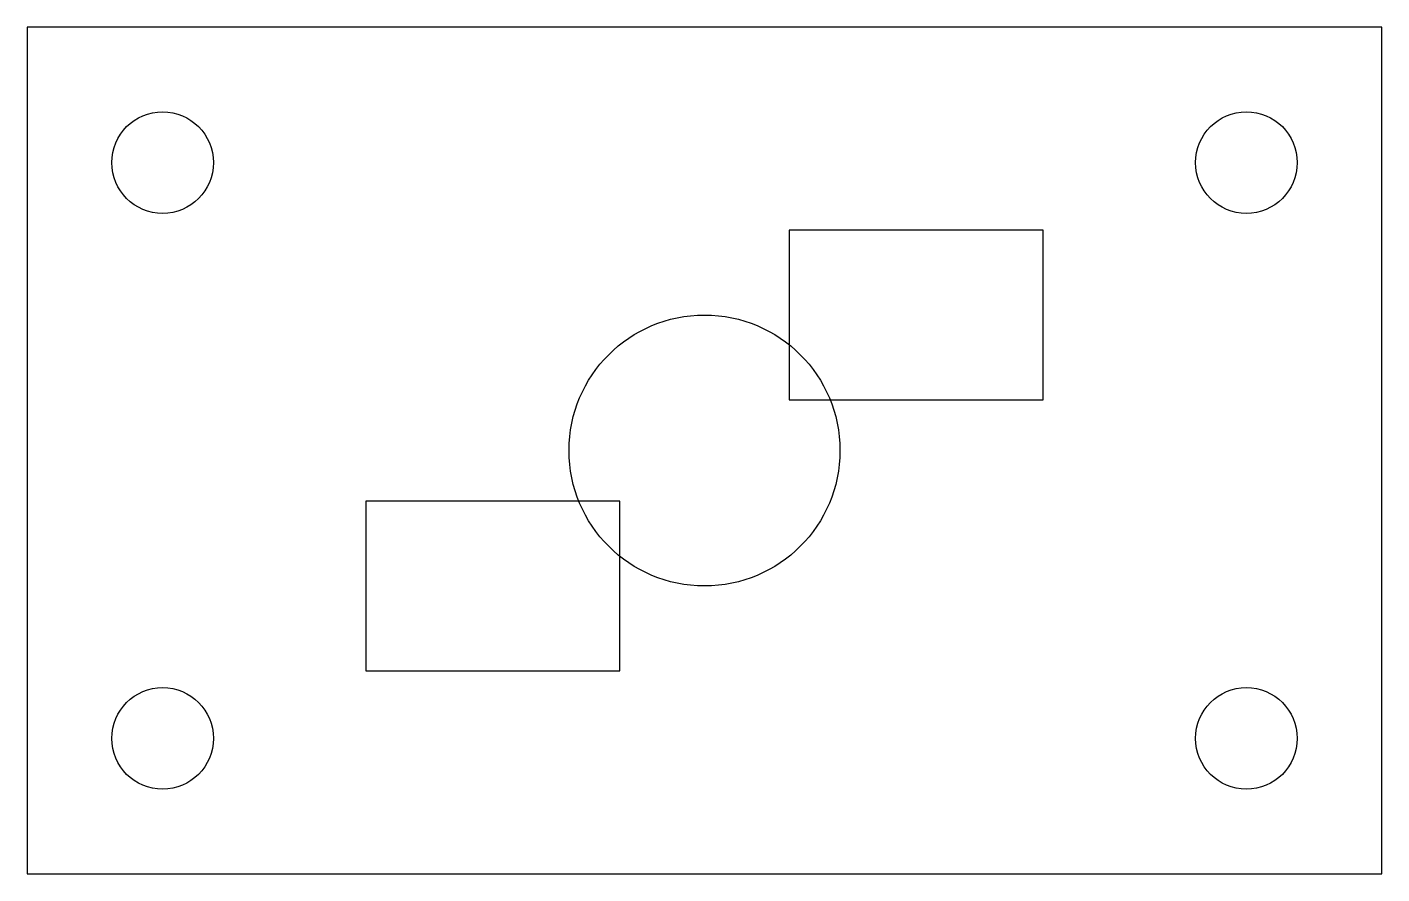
# Model space of a CAD drawing. Header units: millimetres. Extents: x 0 to 80, y 0 to 50.
import ezdxf

# ---------------------------------------------------------------- set-up
doc = ezdxf.new("R2010")
doc.units = ezdxf.units.MM

msp = doc.modelspace()

# ---------------------------------------------------------------- linework, layer by layer
at = {"layer": 'holes'}
for centre in [(8, 42), (72, 42), (8, 8), (72, 8)]:
    msp.add_circle(centre, 3, dxfattribs=at)
at = {"layer": 'pockets'}
for points in [[(45, 28), (60, 28), (60, 38), (45, 38)], [(20, 12), (35, 12), (35, 22), (20, 22)]]:
    msp.add_lwpolyline(points, close=True, dxfattribs=at)
at = {"layer": 'profile'}
msp.add_lwpolyline([(0, 0), (80, 0), (80, 50), (0, 50)], close=True, dxfattribs=at)
at = {"layer": 'ring'}
msp.add_circle((40, 25), 8, dxfattribs=at)

doc.saveas('drawing.dxf')
